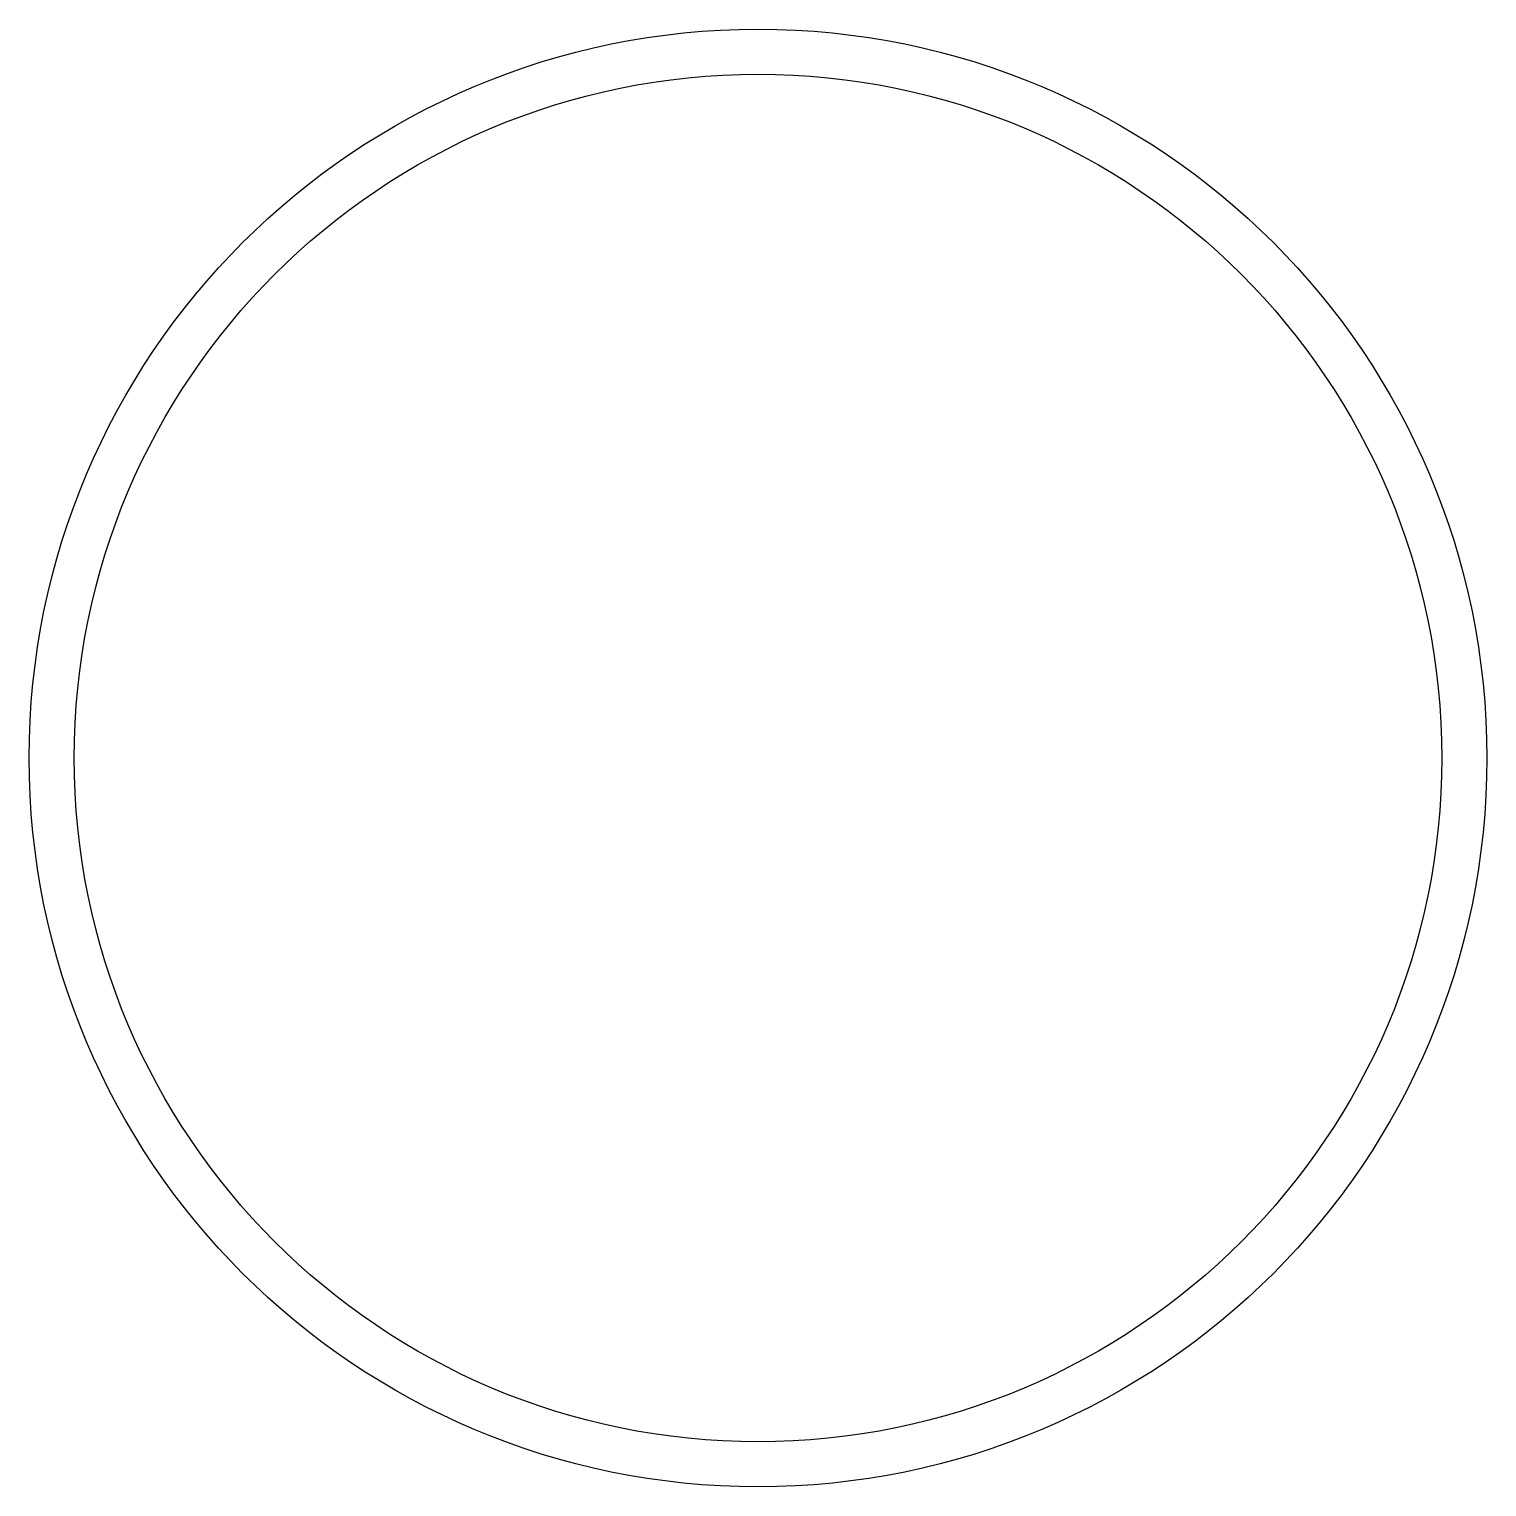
# Model space of a CAD drawing. Header units: millimetres. Extents: x -291 to 291, y -291 to 291.
import ezdxf

# ---------------------------------------------------------------- set-up
doc = ezdxf.new("R2010")
doc.units = ezdxf.units.MM
doc.layers.add('CUT', color=7, linetype='Continuous')

msp = doc.modelspace()

# ---------------------------------------------------------------- linework, layer by layer
at = {"layer": 'CUT'}
for radius in [291, 273]:
    msp.add_circle((0, 0, 0.5), radius, dxfattribs=at)

doc.saveas('drawing.dxf')
